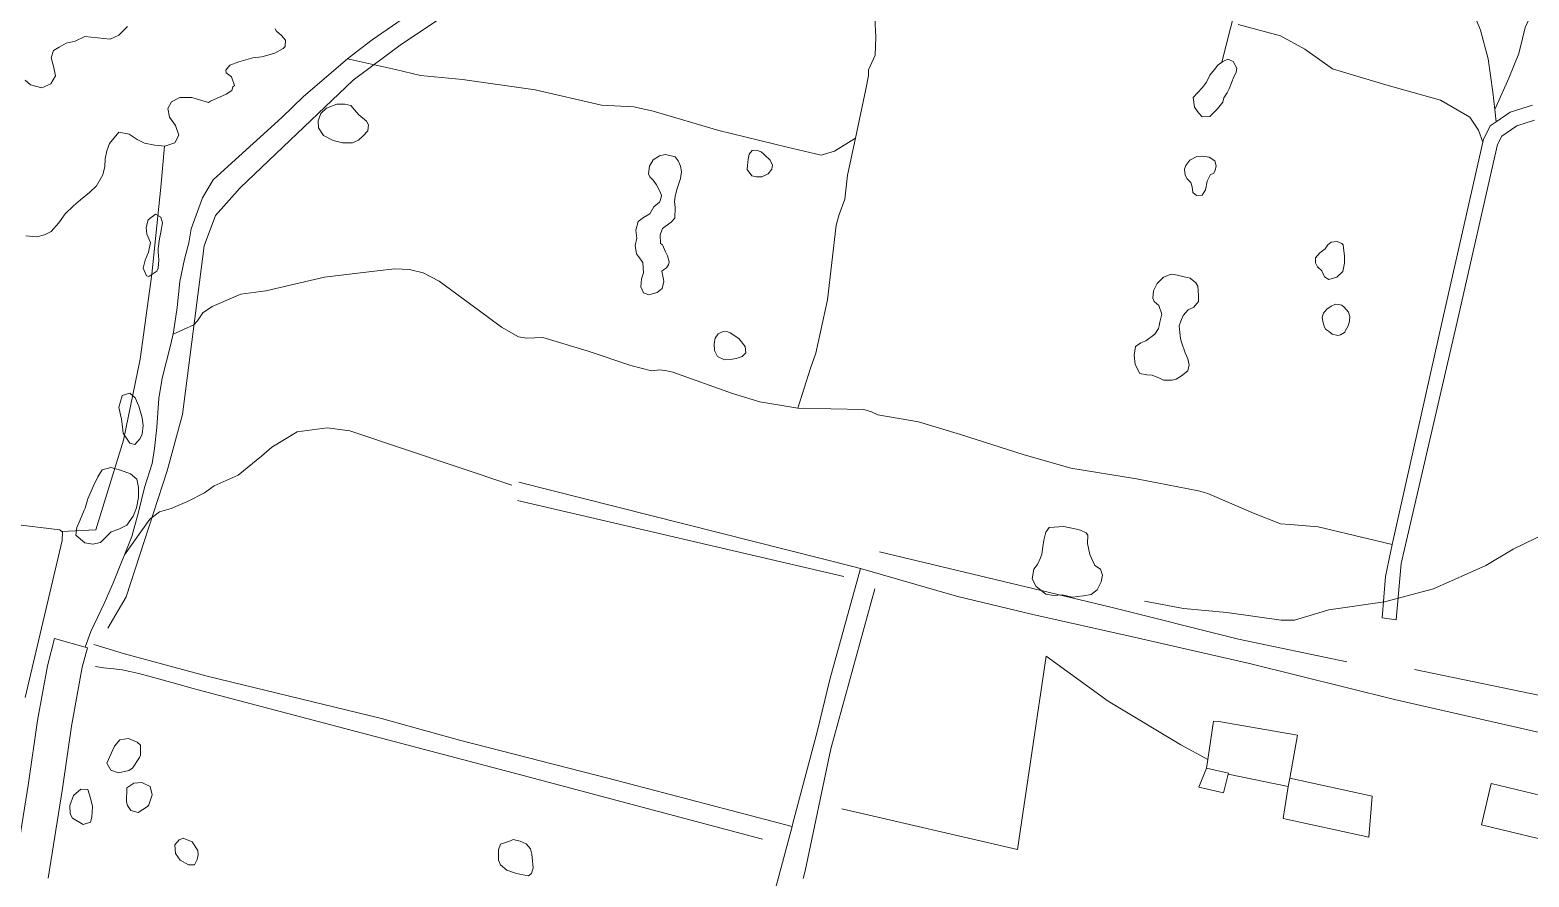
# Model space of a CAD drawing. Header units: metres. Extents: x 4652992 to 4879070, y 2074171 to 2309877.
# Drawn here: x 4654094.4 to 4654297, y 2307290.7 to 2307405.2 of the extents above; entities that cross this region are included whole.
import ezdxf

# ---------------------------------------------------------------- set-up
doc = ezdxf.new("R2010")
doc.units = ezdxf.units.M
doc.header["$MEASUREMENT"] = 0
doc.linetypes.add('DGN Style 3', pattern=[92.779933, 66.271381, -26.508552])
for name, color, linetype, lineweight in [('Level 1', 2, 'Continuous', 0), ('Level 19', 38, 'DGN Style 3', 0), ('Level 20', 30, 'DGN Style 3', 0), ('Level 25', 19, 'Continuous', 0), ('Level 3', 46, 'Continuous', 0), ('Level 35', 4, 'Continuous', 0), ('Level 37', 3, 'Continuous', 0), ('Level 40', 1, 'Continuous', 0)]:
    doc.layers.add(name, color=color, linetype=linetype, lineweight=lineweight)

msp = doc.modelspace()

# ---------------------------------------------------------------- linework, layer by layer
at = {"layer": 'Level 1'}
msp.add_polyline3d([(4654244.981081, 2307328.009524, 1381), (4654250.251711, 2307327.002077, 1380), (4654256.094301, 2307326.447695, 1379), (4654263.440676, 2307325.424685, 1378), (4654265.274294, 2307325.454104, 1377.58), (4654269.916689, 2307326.830874, 1377), (4654277.405886, 2307327.933291, 1376), (4654284.038515, 2307329.674929, 1375), (4654291.099489, 2307332.844301, 1374), (4654294.801089, 2307335.048891, 1373), (4654299.344118, 2307337.240114, 1372)], dxfattribs=at)
at = {"layer": 'Level 19', "linetype": 'DGN Style 3'}
for points in [[(4654297.7045, 2307393.0531, 1372.437), (4654295.3047, 2307392.296, 1372.654432), (4654293.269, 2307390.897, 1372.96404), (4654292.7057, 2307389.7694, 1373.123285), (4654287.2525, 2307365.7798, 1375.409754), (4654279.6939, 2307333.116215, 1375.700805), (4654279.006947, 2307325.465283, 1376.254088), (4654277.126036, 2307325.727375, 1376.392454), (4654277.552871, 2307331.316547, 1375.921874), (4654278.468356, 2307335.651, 1375.916301), (4654285.3015, 2307366.2196, 1375.539652), (4654290.721654, 2307390.063888, 1373.314379), (4654290.8089, 2307390.4477, 1373.255556), (4654291.7107, 2307392.2528, 1372.956971), (4654292.503211, 2307392.797465, 1372.805999), (4654294.4181, 2307394.1135, 1372.504299), (4654297.4082, 2307395.0568, 1372.279871)], [(4654092.232994, 2307291.262576, 1399.329574), (4654094.151988, 2307303.373144, 1398.567074), (4654095.38945, 2307311.865225, 1398.067074), (4654096.731121, 2307319.236557, 1397.825985), (4654097.670255, 2307322.93598, 1397.604574)], [(4654096.800728, 2307290.53879, 1399.285781), (4654098.724227, 2307302.67779, 1398.523281), (4654099.954104, 2307311.117819, 1398.023281), (4654101.403231, 2307319.086192, 1397.485781), (4654102.127369, 2307321.702211, 1397.285781), (4654097.670255, 2307322.93598, 1397.604574)]]:
    msp.add_polyline3d(points, dxfattribs=at)
at = {"layer": 'Level 20', "linetype": 'Continuous'}
for points in [[(4654272.898449, 2307433.087543, 1372.2172), (4654271.70791, 2307430.740801, 1372.14), (4654271.706614, 2307430.112523, 1372.14), (4654272.308806, 2307428.940508, 1371.94), (4654274.091263, 2307427.337429, 1372.24), (4654274.966617, 2307426.515601, 1372.24), (4654276.793998, 2307424.28521, 1372.54), (4654279.162714, 2307420.609763, 1371.54), (4654281.808201, 2307416.96333, 1371.54), (4654284.807117, 2307413.92009, 1371.54), (4654287.057261, 2307411.953364, 1371.54), (4654288.691124, 2307409.436257, 1372.34), (4654290.40127, 2307405.219915, 1372.54), (4654291.433924, 2307401.319418, 1372.64), (4654292.066876, 2307396.848048, 1372.318433), (4654292.319735, 2307394.500709, 1372.692303), (4654292.503211, 2307392.797465, 1372.963584)], [(4654305.229821, 2307424.011532, 1368.5133), (4654302.705579, 2307421.129028, 1368.14), (4654301.479209, 2307418.649748, 1369.54), (4654300.681725, 2307417.595006, 1369.74), (4654300.501482, 2307416.702679, 1369.74), (4654300.101023, 2307415.136953, 1369.74), (4654299.077714, 2307413.822294, 1369.74), (4654298.53276, 2307412.791772, 1370.24), (4654297.804919, 2307409.814182, 1370.64), (4654297.182931, 2307407.238854, 1371.04), (4654296.438184, 2307405.586551, 1371.34), (4654296.091251, 2307404.075318, 1371.74), (4654295.598686, 2307402.053165, 1372.04), (4654294.208899, 2307398.708771, 1372.14), (4654292.319735, 2307394.500709, 1372.6923)], [(4654115.840088, 2307376.463684, 1390.4833), (4654116.119249, 2307378.366558, 1390.1514), (4654117.677264, 2307382.55531, 1389.5514), (4654119.118731, 2307384.957624, 1389.0514), (4654120.637324, 2307386.381573, 1388.8514), (4654128.394827, 2307393.406923, 1387.9514), (4654131.308975, 2307396.248528, 1387.438019), (4654137.259784, 2307401.340806, 1387.1774), (4654138.504221, 2307402.277011, 1386.9511), (4654140.583658, 2307403.886407, 1386.2794), (4654146.695895, 2307408.101184, 1385.0704)], [(4654198.133339, 2307354.093584, 1387.8514), (4654199.823086, 2307359.519961, 1387.4514), (4654200.584597, 2307361.555607, 1387.2514), (4654202.153595, 2307368.76444, 1386.2514), (4654203.301837, 2307378.861169, 1385.6514), (4654203.730228, 2307380.289771, 1385.3514), (4654204.495399, 2307382.336828, 1385.1514), (4654204.835879, 2307385.591255, 1384.8514), (4654205.911083, 2307390.594559, 1384.4491), (4654207.33967, 2307397.242279, 1383.914633), (4654207.668462, 2307399.064688, 1384.2643), (4654207.702042, 2307399.82374, 1383.9957), (4654208.593127, 2307401.844603, 1383.9957), (4654208.678013, 2307404.278653, 1383.727), (4654208.544919, 2307406.897737, 1383.324)], [(4654290.721654, 2307390.063888, 1373.187835), (4654290.104947, 2307391.700329, 1372.818433), (4654288.937255, 2307393.431538, 1372.818433), (4654285.006992, 2307395.755761, 1373.318433), (4654277.597175, 2307397.804865, 1374.518433), (4654270.403393, 2307399.971583, 1375.718434), (4654266.663886, 2307402.658431, 1376.118434), (4654263.373, 2307404.450139, 1376.618434), (4654257.65288, 2307405.984585, 1376.818433)], [(4654205.911083, 2307390.594559, 1384.449115), (4654203.098685, 2307388.841905, 1385.544862), (4654201.300651, 2307388.308959, 1385.544862), (4654196.670933, 2307389.390573, 1386.144861), (4654187.444275, 2307391.640758, 1386.544862), (4654178.584545, 2307394.264578, 1387.144861), (4654175.952637, 2307394.856716, 1387.144861), (4654171.588994, 2307395.063592, 1387.344861), (4654162.622866, 2307397.129997, 1387.344861), (4654152.800703, 2307398.55299, 1387.344861), (4654147.130171, 2307399.085155, 1387.344861), (4654143.75702, 2307399.901165, 1387.344861), (4654137.259784, 2307401.340806, 1387.177361)], [(4654101.811948, 2307321.789522, 1397.308342), (4654102.591146, 2307323.880291, 1396.977092), (4654104.381349, 2307327.692336, 1396.270842), (4654105.632974, 2307330.551891, 1395.952092), (4654108.130285, 2307336.752234, 1395.239592), (4654109.00155, 2307340.050672, 1394.927092), (4654109.84448, 2307343.379056, 1394.670842), (4654110.864298, 2307346.608105, 1394.427092), (4654111.202946, 2307348.624968, 1394.314592), (4654111.516826, 2307351.548749, 1394.027092), (4654111.763862, 2307355.400861, 1393.483342), (4654112.197938, 2307358.133052, 1393.202092), (4654113.375973, 2307362.753473, 1392.664592), (4654113.752348, 2307364.375402, 1392.508342), (4654114.256073, 2307367.711831, 1391.802092), (4654114.62586, 2307371.231316, 1391.408342), (4654115.230011, 2307374.240271, 1390.908342), (4654115.840055, 2307376.463702, 1390.483342)], [(4654113.687196, 2307364.094719, 1392.535356), (4654116.501855, 2307365.361832, 1392.2514), (4654117.01281, 2307365.888664, 1392.1514), (4654117.726403, 2307366.97619, 1391.9514), (4654118.981987, 2307367.836047, 1391.7514), (4654122.831303, 2307369.531695, 1391.5514), (4654126.240803, 2307369.947915, 1391.5514), (4654134.179269, 2307371.828638, 1391.5514), (4654141.257778, 2307372.681093, 1390.9514), (4654143.644795, 2307372.93326, 1390.6514), (4654145.640059, 2307372.839979, 1390.6514), (4654147.514544, 2307372.379466, 1390.6514), (4654149.65963, 2307371.266655, 1390.4514), (4654156.15472, 2307366.494794, 1390.5514), (4654158.087754, 2307365.049609, 1390.5514), (4654160.368239, 2307363.747664, 1390.3514), (4654161.514517, 2307363.569129, 1390.3514), (4654163.645332, 2307363.64276, 1390.3514), (4654169.657387, 2307361.860061, 1389.9514), (4654175.555938, 2307359.847141, 1389.5514), (4654178.350917, 2307359.140561, 1389.5514), (4654179.492812, 2307359.297234, 1389.3514), (4654180.408799, 2307359.16608, 1389.3514), (4654181.218349, 2307358.94675, 1389.3514), (4654189.317982, 2307356.073545, 1388.5514), (4654192.988283, 2307354.972559, 1388.3514), (4654198.133339, 2307354.093584, 1387.8514), (4654207.038103, 2307353.931555, 1387.0514), (4654208.094994, 2307353.582888, 1386.9514), (4654208.940024, 2307353.193863, 1386.7514), (4654214.460168, 2307352.24598, 1385.7514), (4654220.113082, 2307350.530918, 1385.0514), (4654228.580746, 2307347.830505, 1383.5514), (4654235.036349, 2307345.99893, 1382.5514), (4654243.897766, 2307344.528707, 1380.8514), (4654252.297369, 2307342.941847, 1379.7514), (4654253.554109, 2307342.559136, 1379.6514), (4654259.702424, 2307339.921736, 1378.4514), (4654263.343095, 2307338.443265, 1378.2514), (4654264.655599, 2307338.373525, 1378.0514), (4654268.473377, 2307338.066004, 1377.4514), (4654275.236131, 2307336.425781, 1376.5514), (4654278.468356, 2307335.651, 1375.7441)], [(4654119.250916, 2307343.595886, 1394.436), (4654122.47911, 2307345.045543, 1394.413456), (4654125.640484, 2307347.624007, 1394.413456), (4654127.023083, 2307348.8334, 1394.413456), (4654130.450087, 2307350.904586, 1393.721691), (4654134.519826, 2307351.438888, 1393.721691), (4654137.560775, 2307351.046162, 1393.721691), (4654159.485175, 2307343.674205, 1393.029926)], [(4654107.135154, 2307334.281515, 1395.523509), (4654110.564165, 2307339.099042, 1394.973509), (4654111.850831, 2307340.069465, 1394.786009), (4654113.420101, 2307340.528863, 1394.623509), (4654115.649066, 2307341.493165, 1394.573509), (4654117.924509, 2307342.65794, 1394.473509), (4654119.250802, 2307343.595758, 1394.436009)]]:
    msp.add_polyline3d(points, dxfattribs=at)
at = {"layer": 'Level 25'}
for p, q in [((4654160.225413, 2307341.620542, 1393.721691), (4654204.361153, 2307331.319449, 1389.5711)), ((4654281.457628, 2307318.743796, 1378.755631), (4654304.703013, 2307313.943256, 1377.955631))]:
    msp.add_line(p, q, dxfattribs=at)
at = {"layer": 'Level 25', "extrusion": (-0.1135366155796937, 0.1133522468625769, 0.9870464553676864), "elevation": -265510.117372, "flags": 128}
msp.add_lwpolyline([(-4921167.115943, 1642188.841144), (-4921181.220375, 1642179.535801), (-4921200.765164, 1642168.316284)], dxfattribs=at)
at = {"layer": 'Level 25', "extrusion": (-0.2505730473911115, -0.9629214933296886, 0.0999767253157182), "elevation": -3387820.794544, "flags": 128}
msp.add_lwpolyline([(3923055.648291, 341812.764), (3923098.27902, 341811.578547), (3923132.45904, 341809.492802)], dxfattribs=at)
at = {"layer": 'Level 25'}
for points in [[(4654209.18642, 2307334.662528, 1389.1711), (4654240.436757, 2307327.171021, 1382.7711), (4654257.699855, 2307322.855622, 1380.1711), (4654272.316432, 2307319.805775, 1379.1711)], [(4654103.216, 2307319.154734, 1397.963977), (4654104.26552, 2307319.006324, 1397.963977), (4654105.666017, 2307318.847271, 1397.963977), (4654106.815318, 2307318.722739, 1397.851477), (4654107.844214, 2307318.485273, 1397.763977), (4654109.052047, 2307318.206509, 1397.563977), (4654110.254725, 2307317.905481, 1397.388977), (4654111.715498, 2307317.497978, 1397.288977), (4654113.506624, 2307316.990776, 1397.188977), (4654115.146335, 2307316.541975, 1397.063977), (4654116.209653, 2307316.249657, 1397.026477), (4654117.278127, 2307315.979603, 1397.001477), (4654119.113988, 2307315.462077, 1396.976477)], [(4654199.109583, 2307291.55105, 1393.263977), (4654198.851916, 2307290.525841, 1393.763977)]]:
    msp.add_polyline3d(points, dxfattribs=at)
at = {"layer": 'Level 3'}
for points in [[(4654160.418276, 2307344.10248, 1391.1795), (4654178.096316, 2307339.645876, 1389.4795), (4654206.106651, 2307332.544144, 1386.751346), (4654206.228274, 2307332.513308, 1386.7395), (4654206.610513, 2307332.403347, 1386.670697), (4654219.561526, 2307328.677675, 1384.3395), (4654229.9079, 2307326.180727, 1381.8595), (4654243.171694, 2307323.21332, 1379.3195), (4654259.158694, 2307319.591128, 1377.1795), (4654278.780886, 2307314.710085, 1376.0795), (4654299.344118, 2307310.026491, 1374.9795), (4654318.652285, 2307305.158877, 1372.7595), (4654332.034304, 2307301.820132, 1371.3995), (4654355.17029, 2307296.115298, 1370.0595), (4654361.492129, 2307294.256289, 1369.9195), (4654362.000674, 2307294.204714, 1370), (4654369.569521, 2307293.307131, 1369.78), (4654374.995913, 2307292.793276, 1369.36), (4654379.838477, 2307292.925998, 1369), (4654383.661472, 2307292.98511, 1368.5759)], [(4654195.084902, 2307288.977724, 1391.56), (4654197.346545, 2307297.534962, 1390.886656), (4654197.416301, 2307297.798896, 1390.865888), (4654200.727724, 2307310.328127, 1389.88), (4654202.451296, 2307317.416872, 1389), (4654206.610513, 2307332.403347, 1386.751425)], [(4654102.972109, 2307322.126284, 1396.6114), (4654107.106875, 2307320.869326, 1396), (4654118.311281, 2307317.870119, 1395), (4654141.856081, 2307312.127932, 1394.16), (4654152.388491, 2307309.185488, 1394), (4654172.648684, 2307304.018496, 1393), (4654197.346545, 2307297.534962, 1390.8659)]]:
    msp.add_polyline3d(points, dxfattribs=at)
at = {"layer": 'Level 35'}
msp.add_polyline3d([(4654067.573573, 2307321.027468, 1396.259375), (4654072.366566, 2307334.998148, 1394.946875), (4654072.796814, 2307335.932155, 1394.959375), (4654073.605635, 2307336.567429, 1395.121875), (4654078.117759, 2307338.109304, 1396.459375), (4654084.114259, 2307339.238135, 1397.909375), (4654091.670573, 2307338.457001, 1398.471875), (4654098.391328, 2307337.63387, 1399.459375), (4654098.742315, 2307337.31802, 1399.471875), (4654098.699448, 2307336.224153, 1399.546875), (4654093.712698, 2307314.978676, 1399.921875)], dxfattribs=at)
at = {"layer": 'Level 37', "elevation": 1383.451384, "flags": 128}
msp.add_lwpolyline([(4654255.679654, 2307302.108751), (4654256.274148, 2307304.590815), (4654256.314086, 2307304.75756), (4654253.340816, 2307305.423858), (4654252.307008, 2307302.864432), (4654255.679654, 2307302.108751)], dxfattribs=at)
at = {"layer": 'Level 37'}
for points in [[(4654255.435084, 2307400.879004, 1378.992297), (4654259.55949, 2307417.202697, 1378.2063), (4654264.132851, 2307435.092633, 1376.7063), (4654262.068617, 2307435.556796, 1376.7063), (4654222.049255, 2307445.551577, 1379.7063), (4654220.206785, 2307446.006082, 1379.7063), (4654217.95116, 2307446.543178, 1379.7063), (4654215.325277, 2307447.606862, 1382.2063), (4654197.335983, 2307450.609145, 1381.2063), (4654186.090893, 2307434.455738, 1383.2063), (4654177.331181, 2307426.850613, 1383.2063), (4654170.537599, 2307421.236139, 1384.2643), (4654161.657277, 2307414.675553, 1385.6077), (4654152.105741, 2307408.320231, 1386.8168), (4654144.58548, 2307403.299786, 1387.6228), (4654138.030439, 2307398.446272, 1388.2945), (4654128.520756, 2307389.404119, 1389.7514), (4654122.753544, 2307383.905137, 1390.2514), (4654119.43035, 2307380.146846, 1390.8514), (4654117.892451, 2307376.070179, 1391.7514), (4654114.972342, 2307353.247472, 1395.2514), (4654112.900149, 2307345.612649, 1395.5514), (4654107.346047, 2307328.589533, 1397.180517), (4654104.869389, 2307324.341631, 1397.872282)], [(4654098.623566, 2307337.42488, 1397.657411), (4654103.235021, 2307337.647185, 1397.307411), (4654106.992947, 2307349.780039, 1395.719911), (4654109.250638, 2307360.715802, 1394.932411), (4654110.83743, 2307372.203777, 1393.144911), (4654112.019268, 2307383.972199, 1390.244911), (4654112.534422, 2307389.518242, 1387.836443)], [(4654253.52245, 2307306.6002, 1382.444788), (4654249.912074, 2307308.558662, 1382.920295), (4654240.078905, 2307314.473973, 1383.720295), (4654231.699945, 2307320.583231, 1384.951384), (4654227.805595, 2307294.408882, 1388.551384), (4654204.079629, 2307299.939726, 1392.451384)], [(4654256.274148, 2307304.590815, 1382.555632), (4654264.399781, 2307302.95911, 1382.555632), (4654264.603524, 2307304.062061, 1382.460113), (4654265.6796, 2307309.887331, 1381.955631), (4654255.009689, 2307311.744635, 1381.955631), (4654254.324001, 2307311.791409, 1381.955631), (4654253.52245, 2307306.6002, 1382.444788), (4654253.340816, 2307305.423858, 1382.555632)], [(4654264.399781, 2307302.95911, 1382.555632), (4654263.716278, 2307298.600609, 1383.220295), (4654275.299667, 2307296.096607, 1383.220295), (4654275.766053, 2307301.613489, 1382.520295), (4654264.603524, 2307304.062061, 1382.460113)], [(4654303.099336, 2307300.654434, 1379.351384), (4654302.1197, 2307294.984217, 1379.351384), (4654290.540391, 2307297.738884, 1380.751384), (4654291.829346, 2307303.329829, 1380.751384), (4654303.099336, 2307300.654434, 1379.351384)]]:
    msp.add_polyline3d(points, dxfattribs=at)
at = {"layer": 'Level 40', "color": 3, "flags": 128}
for points, elevation in [([(4654138.790147, 2307393.77976), (4654139.851255, 2307392.885954), (4654140.124227, 2307392.387786), (4654140.003977, 2307391.595863), (4654139.362434, 2307390.92116), (4654138.743874, 2307390.350481), (4654137.951264, 2307389.982722), (4654136.579025, 2307389.963657), (4654135.339317, 2307390.296972), (4654134.012104, 2307390.977556), (4654133.361762, 2307391.997373), (4654133.29641, 2307392.940283), (4654133.682633, 2307393.945476), (4654134.439998, 2307394.648807), (4654135.822997, 2307395.211438), (4654136.911669, 2307395.185018), (4654137.693681, 2307395.009152), (4654138.227346, 2307394.452327), (4654138.790147, 2307393.77976)], 1391.544862), ([(4654194.396077, 2307387.621103), (4654194.717128, 2307386.967722), (4654194.594599, 2307386.414135), (4654194.102629, 2307385.76931), (4654193.259282, 2307385.377865), (4654192.557141, 2307385.361453), (4654191.891746, 2307385.511119), (4654191.262461, 2307386.350053), (4654191.341782, 2307386.971493), (4654191.359843, 2307387.316133), (4654191.402408, 2307387.771498), (4654191.549435, 2307388.435841), (4654191.949218, 2307388.927089), (4654192.485038, 2307388.980901), (4654193.193644, 2307388.763366), (4654193.532781, 2307388.454599), (4654193.631427, 2307388.374289), (4654194.396077, 2307387.621103)], 1393.7), ([(4654253.473344, 2307384.777509), (4654253.215777, 2307383.616171), (4654252.785768, 2307382.900084), (4654252.032508, 2307382.866384), (4654251.508551, 2307383.25525), (4654251.407635, 2307384.023096), (4654251.263791, 2307384.597392), (4654250.768431, 2307385.115326), (4654250.466803, 2307385.589665), (4654250.380184, 2307386.422077), (4654250.559234, 2307386.923728), (4654251.118425, 2307387.610793), (4654252.050786, 2307388.146113), (4654252.868662, 2307388.165239), (4654253.722482, 2307388.040783), (4654254.490424, 2307387.529199), (4654254.68451, 2307386.87583), (4654254.541411, 2307386.230625), (4654254.312092, 2307385.808055), (4654253.881712, 2307385.701702), (4654253.473344, 2307384.777509)], 1383.4), ([(4654272.029335, 2307374.63982), (4654272.022541, 2307373.690087), (4654271.778375, 2307372.589934), (4654270.994444, 2307371.815052), (4654269.908103, 2307371.515861), (4654269.303547, 2307371.855689), (4654268.943404, 2307372.684115), (4654268.38191, 2307373.218112), (4654268.093838, 2307373.758557), (4654268.107919, 2307374.434883), (4654268.668867, 2307375.124081), (4654269.395393, 2307375.640126), (4654269.783722, 2307376.164311), (4654270.208091, 2307376.544484), (4654271.042731, 2307376.628489), (4654271.66165, 2307376.353326), (4654271.827216, 2307376.180172), (4654271.870565, 2307375.762721), (4654272.029335, 2307374.63982)], 1380.8), ([(4654272.547465, 2307367.082253), (4654272.756189, 2307366.492237), (4654272.691739, 2307365.89578), (4654272.562583, 2307365.313879), (4654272.00945, 2307364.352149), (4654271.456059, 2307364.001414), (4654271.103827, 2307363.944853), (4654270.32734, 2307364.11945), (4654269.98214, 2307364.400719), (4654269.457157, 2307364.790299), (4654269.270065, 2307365.171788), (4654269.075659, 2307365.826465), (4654268.996323, 2307366.38739), (4654269.19018, 2307366.954769), (4654269.642883, 2307367.46394), (4654270.210657, 2307367.879344), (4654270.814438, 2307368.150873), (4654271.217044, 2307368.128211), (4654271.670005, 2307368.026337), (4654271.950493, 2307367.759596), (4654272.547465, 2307367.082253)], 1381.4), ([(4654190.147687, 2307363.504327), (4654191.017538, 2307362.437325), (4654191.123272, 2307361.600103), (4654190.600324, 2307361.078421), (4654189.781406, 2307360.797531), (4654188.999234, 2307360.682696), (4654188.229302, 2307360.623212), (4654187.280082, 2307361.068838), (4654186.884766, 2307361.913015), (4654186.803492, 2307362.860991), (4654186.96276, 2307363.580622), (4654187.374823, 2307364.127252), (4654188.027425, 2307364.445516), (4654188.661969, 2307364.41918), (4654188.982461, 2307364.28907), (4654190.147687, 2307363.504327)], 1393.5), ([(4654116.282005, 2307295.44571), (4654117.043053, 2307294.293591), (4654117.104681, 2307293.725062), (4654116.95749, 2307293.084994), (4654116.569053, 2307292.364707), (4654115.769456, 2307292.341382), (4654114.633792, 2307292.961334), (4654114.018643, 2307293.885789), (4654113.948195, 2307295.056296), (4654114.491858, 2307295.747805), (4654115.048277, 2307295.936695), (4654116.282005, 2307295.44571)], 1400.3711), ([(4654157.92382, 2307295.153029), (4654159.313996, 2307295.596435), (4654159.663549, 2307295.771674), (4654160.590577, 2307295.548279), (4654161.434713, 2307295.189178), (4654162.004125, 2307294.533032), (4654162.19791, 2307293.811748), (4654162.286079, 2307292.8565), (4654162.336823, 2307291.962204), (4654162.155007, 2307291.175868), (4654161.722614, 2307290.864994), (4654160.735564, 2307291.05094), (4654159.955005, 2307291.239015), (4654158.806869, 2307291.619423), (4654157.94472, 2307292.345999), (4654157.679355, 2307292.980682), (4654157.654571, 2307293.764969), (4654157.693291, 2307294.378314), (4654157.92382, 2307295.153029)], 1397.3711)]:
    msp.add_lwpolyline(points, dxfattribs=dict(at, elevation=elevation))
at = {"layer": 'Level 40', "color": 3}
for points in [[(4654093.704927, 2307398.430727, 1387.505782), (4654094.417813, 2307397.806699, 1387.505782), (4654095.947581, 2307397.420229, 1386.905782), (4654097.158893, 2307397.961553, 1386.905782), (4654097.777752, 2307399.034558, 1386.905782), (4654097.53956, 2307400.339295, 1386.905782), (4654097.19609, 2307401.453957, 1386.905782), (4654097.521729, 2307402.442278, 1386.905782), (4654098.3059, 2307402.924056, 1386.905782), (4654099.236624, 2307403.448105, 1386.905782), (4654100.46343, 2307403.706239, 1386.905782), (4654101.776708, 2307404.347632, 1386.305782), (4654105.20045, 2307403.986272, 1385.405782), (4654106.346881, 2307404.541106, 1385.405782), (4654107.541478, 2307405.717935, 1385.405782)], [(4654127.489127, 2307405.381053, 1388.2486), (4654127.680117, 2307405.084838, 1388.2486), (4654128.364477, 2307404.479653, 1388.2486), (4654128.892444, 2307403.856339, 1388.2486), (4654128.8607, 2307402.993116, 1388.2486), (4654128.554704, 2307402.750764, 1388.2486), (4654127.452558, 2307402.113817, 1388.2486), (4654125.669294, 2307401.620887, 1388.2486), (4654124.466685, 2307401.46577, 1388.2486), (4654122.57577, 2307400.944477, 1388.2486), (4654121.359144, 2307400.485318, 1388.2486), (4654120.80266, 2307399.784223, 1388.2486), (4654120.885854, 2307399.459586, 1388.2486), (4654121.580547, 2307398.903271, 1388.2486), (4654121.993375, 2307397.741257, 1388.2486), (4654121.769362, 2307397.544423, 1387.8184), (4654121.639837, 2307397.031093, 1387.8184), (4654120.847805, 2307396.539936, 1387.8184), (4654118.755487, 2307395.590626, 1388.3184), (4654118.463696, 2307395.414211, 1388.3184)], [(4654254.849382, 2307394.586485, 1383.544862), (4654253.803573, 2307393.526698, 1382.944862), (4654252.786798, 2307393.485262, 1382.344861), (4654252.273676, 2307394.041004, 1382.344861), (4654251.755242, 2307394.793602, 1382.344861), (4654251.581404, 2307396.088244, 1381.944862), (4654252.166633, 2307396.739484, 1381.944862), (4654252.819184, 2307397.473444, 1381.944862), (4654253.368102, 2307398.181804, 1381.944862), (4654253.818425, 2307399.108138, 1381.944862), (4654254.43467, 2307399.899222, 1381.944862), (4654254.905932, 2307400.478257, 1381.944862), (4654255.553448, 2307400.968645, 1381.944862), (4654256.263241, 2307401.298175, 1381.944862), (4654256.978571, 2307400.990206, 1381.944862), (4654257.455861, 2307400.050686, 1381.944862), (4654257.378449, 2307399.480838, 1381.944862), (4654257.057475, 2307398.916915, 1381.944862), (4654256.419899, 2307397.260579, 1383.544862), (4654256.156467, 2307396.733878, 1383.544862), (4654255.712131, 2307396.05258, 1383.544862), (4654255.588345, 2307395.494435, 1383.544862), (4654254.849382, 2307394.586485, 1383.544862)], [(4654118.463696, 2307395.414211, 1388.3184), (4654116.215746, 2307396.082729, 1387.215925), (4654114.61324, 2307396.122185, 1387.078425), (4654113.459225, 2307395.540988, 1387.003425), (4654112.961242, 2307394.620671, 1387.128425), (4654113.212697, 2307393.457344, 1387.440925), (4654114.035228, 2307392.303732, 1387.753425), (4654114.451134, 2307391.032002, 1388.128425), (4654113.922062, 2307389.977715, 1388.240925), (4654112.558597, 2307389.515276, 1388.090925), (4654111.245038, 2307389.676409, 1387.878425), (4654109.839707, 2307389.952741, 1387.465925), (4654108.849534, 2307390.417703, 1387.240925), (4654107.775667, 2307391.138953, 1386.740925), (4654106.360171, 2307391.417398, 1386.840925), (4654105.101711, 2307389.905727, 1387.390925), (4654104.725266, 2307388.902082, 1387.540925), (4654104.51966, 2307387.811705, 1387.715925), (4654104.470937, 2307386.780023, 1387.840925), (4654104.209552, 2307385.655082, 1387.965925), (4654103.334594, 2307384.149937, 1388.165925), (4654102.414262, 2307383.271496, 1388.240925), (4654101.180164, 2307382.275666, 1388.315925), (4654100.224963, 2307381.452657, 1388.365925), (4654099.116381, 2307380.380528, 1388.465925), (4654098.258833, 2307379.155803, 1388.565925), (4654097.219988, 2307377.972812, 1388.615925), (4654096.303106, 2307377.520217, 1388.640925), (4654095.292074, 2307377.278913, 1388.640925), (4654093.789433, 2307377.387801, 1388.665925)], [(4654179.966158, 2307371.517707, 1393.3), (4654180.015863, 2307371.215857, 1393.3), (4654179.807551, 2307370.274366, 1393.3), (4654179.105641, 2307369.734469, 1393.3), (4654177.984329, 2307369.405072, 1393.3), (4654177.287478, 2307369.677917, 1393.3), (4654176.891865, 2307370.522578, 1393.3), (4654177.013689, 2307371.599808, 1393.3), (4654177.252975, 2307372.418107, 1393.3), (4654177.188129, 2307373.777527, 1394), (4654176.614299, 2307374.603532, 1394), (4654176.342857, 2307374.954976, 1394), (4654176.13191, 2307376.106067, 1394), (4654176.352263, 2307377.102148, 1394), (4654176.239957, 2307378.173024, 1394), (4654176.552485, 2307379.322694, 1394), (4654177.25383, 2307379.862132, 1394), (4654178.1215, 2307380.364173, 1394), (4654178.655702, 2307381.305942, 1393.2), (4654179.451609, 2307381.933031, 1392.2), (4654179.58082, 2307382.253376, 1392.2), (4654179.715823, 2307382.863587, 1392.2), (4654179.536135, 2307383.369864, 1392.2), (4654179.041055, 2307384.296481, 1392.2), (4654178.595749, 2307384.920744, 1392.2), (4654178.113616, 2307385.378589, 1392.2), (4654177.964943, 2307385.761448, 1392.2), (4654178.086973, 2307386.840531, 1392.2), (4654178.561235, 2307387.665692, 1392.2), (4654179.443301, 2307388.224414, 1392.2), (4654180.183866, 2307388.407279, 1392.2), (4654180.850779, 2307388.257272, 1392.2), (4654181.573256, 2307388.094767, 1392.2), (4654181.97523, 2307387.538448, 1392.2), (4654182.284801, 2307386.828209, 1392.2), (4654182.415375, 2307386.100005, 1392.2), (4654182.262288, 2307385.144431, 1392.2), (4654181.764178, 2307383.684122, 1392.2), (4654181.555526, 2307382.741077, 1392.2), (4654181.463816, 2307382.062911, 1392.2), (4654181.569845, 2307381.22383, 1392.2), (4654181.485296, 2307379.787084, 1392.2), (4654181.016869, 2307379.251874, 1392.2), (4654180.19047, 2307378.680682, 1392.2), (4654179.838976, 2307378.410327, 1392.2), (4654179.531473, 2307377.547799, 1392.2), (4654179.563883, 2307376.375969, 1392.2), (4654179.817193, 2307376.202578, 1392.2), (4654180.26415, 2307375.233541, 1391.8), (4654180.499511, 2307374.714596, 1391.8), (4654180.729072, 2307373.90569, 1391.8), (4654180.630841, 2307373.461735, 1391.8), (4654180.365819, 2307373.055267, 1391.8), (4654179.95856, 2307372.797272, 1391.8), (4654179.742652, 2307372.61278, 1391.8), (4654179.966158, 2307371.517707, 1393.3)], [(4654110.31053, 2307379.581883, 1391.757411), (4654110.066364, 2307378.530589, 1392.194911), (4654110.144412, 2307377.640737, 1392.357411), (4654110.641732, 2307376.512949, 1392.707411), (4654110.380269, 2307375.182866, 1393.057411), (4654109.917819, 2307374.111146, 1393.294911), (4654109.645935, 2307373.042671, 1393.444911), (4654110.113796, 2307371.992359, 1393.519911), (4654110.429105, 2307371.919749, 1393.557411), (4654111.475417, 2307372.644937, 1393.557411), (4654111.659016, 2307373.026815, 1393.507411), (4654111.750723, 2307374.136782, 1393.394911), (4654111.669191, 2307375.21595, 1393.207411), (4654111.655286, 2307375.666873, 1393.107411), (4654111.871705, 2307377.007329, 1392.769911), (4654112.034462, 2307377.91242, 1392.644911), (4654112.247428, 2307379.135849, 1392.519911), (4654112.030794, 2307379.939793, 1392.432411), (4654111.311799, 2307380.317443, 1392.407411), (4654110.31053, 2307379.581883, 1391.757411)], [(4654250.483936, 2307361.582876, 1385.7), (4654250.842021, 2307360.759808, 1385.7), (4654251.006989, 2307359.980161, 1385.7), (4654250.821587, 2307359.144265, 1385.7), (4654249.992491, 2307358.453042, 1385.7), (4654249.284807, 2307358.004547, 1385.7), (4654248.712794, 2307357.863079, 1385.7), (4654247.568487, 2307357.877758, 1386.4), (4654247.018151, 2307358.136319, 1386.4), (4654246.03184, 2307358.560304, 1386.4), (4654245.295858, 2307358.590812, 1386.4), (4654244.331081, 2307358.807626, 1386.4), (4654243.722863, 2307360.023459, 1386.4), (4654243.59337, 2307361.266631, 1386.4), (4654243.785486, 2307362.437546, 1386.4), (4654244.506851, 2307362.949906, 1386.4), (4654245.171222, 2307363.205271, 1386.4), (4654246.384339, 2307364.124675, 1385.7), (4654246.891625, 2307364.888313, 1385.7), (4654246.962931, 2307365.209854, 1385.7), (4654247.077022, 2307365.724322, 1385.7), (4654247.319467, 2307366.817579, 1385.7), (4654246.903857, 2307367.991299, 1385.7), (4654246.281237, 2307368.536406, 1385.7), (4654246.109279, 2307368.980187, 1385.7), (4654246.194438, 2307369.973842, 1385.7), (4654246.680156, 2307370.944956, 1385.7), (4654247.55217, 2307371.829203, 1385.7), (4654248.581867, 2307372.205326, 1385.7), (4654249.433066, 2307372.08141, 1385.7), (4654250.334362, 2307371.878704, 1385.7), (4654251.171263, 2307371.690481, 1385.7), (4654251.908301, 2307371.052082, 1385.7), (4654252.208967, 2307370.579351, 1385.7), (4654252.276456, 2307369.315304, 1385.5), (4654252.29842, 2307368.499958, 1385.5), (4654251.66222, 2307367.765085, 1385.5), (4654250.90418, 2307367.395271, 1385.5), (4654250.18932, 2307366.610549, 1385.5), (4654249.889343, 2307365.867612, 1385.5), (4654249.682292, 2307365.238852, 1385.5), (4654249.754401, 2307364.344749, 1385.5), (4654249.840774, 2307363.514984, 1385.5), (4654249.998474, 2307363.006836, 1385.5), (4654250.483936, 2307361.582876, 1385.7)], [(4654106.344727, 2307354.185915, 1397.394911), (4654106.729075, 2307352.602332, 1397.307411), (4654106.842311, 2307351.57178, 1397.169911), (4654106.952118, 2307350.728894, 1397.057411), (4654107.854688, 2307349.352907, 1397.169911), (4654108.51876, 2307349.176498, 1397.282411), (4654109.225747, 2307349.994652, 1397.307411), (4654109.503742, 2307350.584646, 1397.232411), (4654109.637606, 2307351.768483, 1397.069911), (4654109.502063, 2307352.804176, 1396.994911), (4654109.085112, 2307354.348554, 1396.894911), (4654108.553185, 2307355.498962, 1396.869911), (4654107.82563, 2307356.110471, 1396.794911), (4654106.814926, 2307355.806143, 1396.719911), (4654106.344727, 2307354.185915, 1397.394911)], [(4654102.903108, 2307343.510908, 1398.907411), (4654103.508273, 2307344.798875, 1398.819911), (4654104.108228, 2307345.760425, 1398.694911), (4654105.264911, 2307346.078809, 1398.607411), (4654106.572721, 2307345.730522, 1398.557411), (4654107.916599, 2307345.233514, 1398.507411), (4654108.780942, 2307344.496033, 1398.432411), (4654109.04027, 2307343.383197, 1398.407411), (4654109.031455, 2307342.027961, 1398.394911), (4654108.756248, 2307340.640529, 1398.394911), (4654108.298905, 2307339.482295, 1398.394911), (4654107.430805, 2307338.278343, 1398.357411), (4654106.366894, 2307337.751363, 1398.307411), (4654105.3391, 2307337.379866, 1398.219911), (4654103.869441, 2307335.916769, 1398.207411), (4654102.833081, 2307335.711055, 1398.282411), (4654101.772726, 2307335.908692, 1398.332411), (4654100.569859, 2307336.911421, 1398.432411), (4654100.700649, 2307337.981126, 1398.482411), (4654101.121876, 2307338.983878, 1398.494911), (4654101.687518, 2307340.304357, 1398.494911), (4654101.794114, 2307340.560598, 1398.544911), (4654102.18789, 2307341.850492, 1398.632411), (4654102.903108, 2307343.510908, 1398.907411)], [(4654237.294526, 2307335.805865, 1386.7), (4654237.574188, 2307334.327857, 1386.7), (4654238.2538, 2307332.82754, 1386.7), (4654239.018344, 2307332.319038, 1386.7), (4654239.311749, 2307331.511937, 1386.7), (4654239.112454, 2307330.613241, 1386.7), (4654238.599084, 2307329.515482, 1386.7), (4654237.785418, 2307328.889409, 1386.7), (4654236.735722, 2307328.720591, 1386.7), (4654235.214624, 2307328.5573, 1387.6), (4654233.854694, 2307328.840109, 1387.8), (4654232.692255, 2307328.764435, 1387.8), (4654231.650839, 2307328.930766, 1387.8), (4654230.330515, 2307329.967165, 1387.8), (4654229.823232, 2307331.023076, 1387.8), (4654230.043262, 2307332.319606, 1387.8), (4654230.520621, 2307332.952754, 1387.8), (4654230.92642, 2307333.871147, 1387.8), (4654231.104325, 2307334.369605, 1387.8), (4654231.182245, 2307335.025099, 1387.8), (4654231.388081, 2307336.257589, 1387.8), (4654231.629702, 2307337.34747, 1387.8), (4654232.107077, 2307337.980643, 1387.8), (4654234.067875, 2307338.116048, 1387.5), (4654234.710155, 2307337.971889, 1387.5), (4654235.802008, 2307337.726824, 1387.5), (4654236.31581, 2307337.611501, 1387.5), (4654237.108065, 2307337.231707, 1387.5), (4654237.308076, 2307336.917518, 1387.5), (4654237.294526, 2307335.805865, 1386.7)], [(4654105.775448, 2307308.400196, 1399.476477), (4654106.509537, 2307309.236484, 1399.451477), (4654107.655184, 2307309.416369, 1399.438977), (4654108.85738, 2307308.928263, 1399.363977), (4654109.286109, 2307308.548582, 1399.288977), (4654109.277438, 2307307.193934, 1399.288977), (4654109.172797, 2307306.843848, 1399.301477), (4654108.188275, 2307305.433842, 1399.463977), (4654107.716622, 2307305.12172, 1399.476477), (4654106.329147, 2307304.81055, 1399.476477), (4654105.262429, 2307305.173812, 1399.451477), (4654104.729124, 2307306.115622, 1399.401477), (4654105.775448, 2307308.400196, 1399.476477)], [(4654102.158052, 2307302.522392, 1400.213977), (4654102.545564, 2307301.35695, 1400.351477), (4654102.821602, 2307300.217248, 1400.401477), (4654102.730607, 2307298.811438, 1400.451477), (4654102.521325, 2307298.111266, 1400.476477), (4654101.538597, 2307297.823591, 1400.476477), (4654100.086031, 2307298.650195, 1400.476477), (4654099.780801, 2307299.258656, 1400.476477), (4654099.755153, 2307300.363932, 1400.438977), (4654100.230309, 2307301.704428, 1400.413977), (4654101.207933, 2307302.578044, 1400.388977), (4654102.158052, 2307302.522392, 1400.213977)], [(4654107.454057, 2307302.773125, 1399.838977), (4654108.369922, 2307303.380316, 1399.813977), (4654109.45554, 2307303.50389, 1399.788977), (4654110.575411, 2307302.964621, 1399.751477), (4654110.873744, 2307301.819772, 1399.701477), (4654110.398588, 2307300.479275, 1399.688977), (4654110.247649, 2307300.233442, 1399.676477), (4654108.98019, 2307299.426749, 1399.676477), (4654108.00436, 2307299.675463, 1399.676477), (4654107.53621, 2307300.391714, 1399.663977), (4654107.388752, 2307300.870182, 1399.638977), (4654107.454057, 2307302.773125, 1399.838977)]]:
    msp.add_polyline3d(points, dxfattribs=at)

doc.saveas('drawing.dxf')
